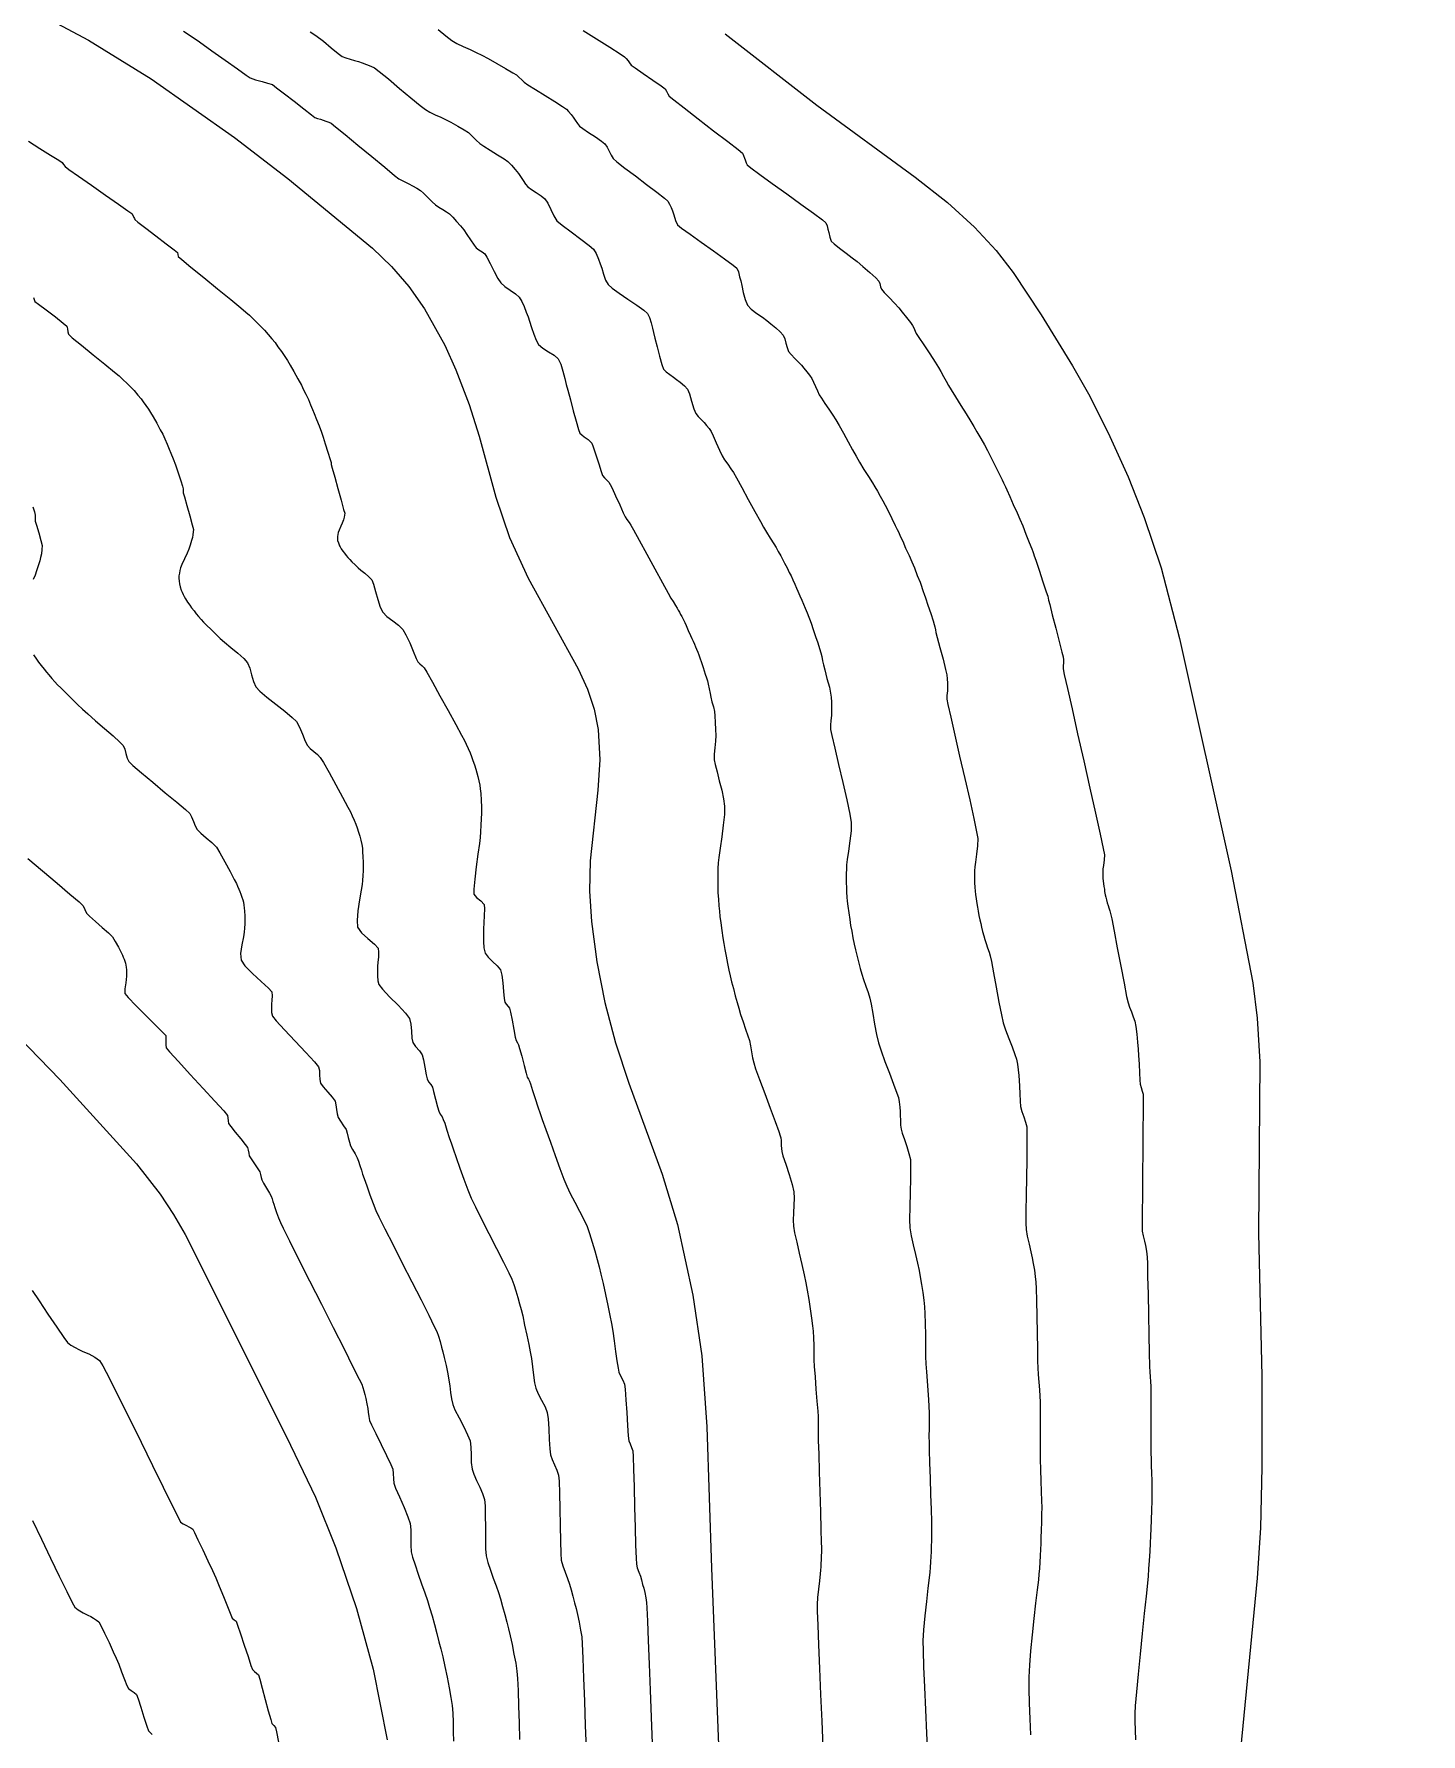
# Model space of a CAD drawing. Extents: x 27 to 849, y 0 to 853.
# Drawn here: x 370.2 to 456, y 203.5 to 308.7 of the extents above; entities that cross this region are included whole.
import ezdxf

# ---------------------------------------------------------------- set-up
doc = ezdxf.new("R2010")
doc.units = 0
doc.header["$LTSCALE"] = 2
doc.layers.add('Curva 1 m', color=5, linetype='Continuous')
doc.layers.add('Curva Mestra', color=1, linetype='Continuous')

msp = doc.modelspace()

# ---------------------------------------------------------------- linework, layer by layer
at = {"extrusion": (-0.049704, 0.050571, 0.997483), "elevation": -45.88}
msp.add_lwpolyline([(-371.68, 250.55), (-374.36, -58.63), (-849.75, -54.52), (-847.07, 254.67)], close=True, dxfattribs=at)
at = {"layer": 'Curva 1 m', "linetype": 'Continuous', "lineweight": -3}
for points, elevation in [([(379.45, 308.89), (379.81, 308.67), (380.44, 308.23), (381.22, 307.68), (382.04, 307.09), (382.79, 306.56), (383.34, 306.16), (383.58, 306), (383.74, 305.93), (383.92, 305.88), (384.08, 305.83), (384.32, 305.77), (384.66, 305.68), (384.96, 305.58), (385.22, 305.39), (385.71, 305.02), (386.31, 304.55), (386.9, 304.08), (387.37, 303.71), (387.59, 303.55), (387.75, 303.49), (387.93, 303.44), (388.09, 303.39), (388.26, 303.33), (388.44, 303.26), (388.59, 303.19), (388.86, 302.98), (389.45, 302.5), (390.25, 301.84), (391.11, 301.13), (391.91, 300.47), (392.51, 299.97), (392.78, 299.75), (392.98, 299.65), (393.2, 299.54), (393.4, 299.45), (393.62, 299.33), (393.89, 299.18), (394.12, 299.04), (394.31, 298.87), (394.57, 298.6), (394.84, 298.33), (395.05, 298.14), (395.25, 298), (395.49, 297.86), (395.73, 297.72), (395.92, 297.58), (396.12, 297.39), (396.35, 297.12), (396.59, 296.84), (396.79, 296.59), (396.98, 296.32), (397.21, 295.98), (397.43, 295.66), (397.57, 295.48), (397.73, 295.36), (397.93, 295.23), (398.09, 295.11), (398.22, 294.9), (398.42, 294.51), (398.67, 294.03), (398.91, 293.59), (399.09, 293.31), (399.34, 293.09), (399.67, 292.87), (399.99, 292.64), (400.22, 292.43), (400.38, 292.17), (400.53, 291.85), (400.66, 291.51), (400.77, 291.22), (400.87, 290.94), (400.99, 290.56), (401.13, 290.15), (401.28, 289.77), (401.42, 289.51), (401.68, 289.28), (402.04, 289.06), (402.39, 288.84), (402.64, 288.61), (402.8, 288.29), (402.93, 287.86), (403.04, 287.41), (403.13, 287.03), (403.23, 286.67), (403.39, 286.09), (403.57, 285.41), (403.75, 284.76), (403.89, 284.25), (403.97, 284.02), (404.09, 283.91), (404.24, 283.8), (404.37, 283.71), (404.48, 283.62), (404.61, 283.51), (404.71, 283.4), (404.8, 283.17), (404.96, 282.68), (405.14, 282.12), (405.3, 281.64), (405.38, 281.4), (405.51, 281.25), (405.65, 281.12), (405.76, 280.98), (405.86, 280.84), (405.97, 280.62), (406.18, 280.15), (406.44, 279.59), (406.66, 279.1), (406.78, 278.84), (406.89, 278.68), (407.02, 278.49), (407.13, 278.32), (407.29, 278.04), (407.64, 277.4), (408.11, 276.54), (408.62, 275.62), (409.09, 274.76), (409.44, 274.12), (409.6, 273.82), (409.74, 273.6), (409.89, 273.36), (410, 273.19), (410.06, 273.07), (410.14, 272.94), (410.21, 272.81), (410.28, 272.67), (410.38, 272.48), (410.46, 272.31), (410.55, 272.12), (410.68, 271.81), (410.82, 271.51), (410.91, 271.31), (410.98, 271.16), (411.06, 270.97), (411.13, 270.81), (411.19, 270.66), (411.27, 270.47), (411.33, 270.31), (411.39, 270.13), (411.5, 269.83), (411.6, 269.52), (411.67, 269.31), (411.73, 269.12), (411.81, 268.89), (411.87, 268.69), (411.92, 268.5), (411.97, 268.21), (412.03, 267.92), (412.07, 267.69), (412.15, 267.41), (412.24, 267.09), (412.3, 266.81), (412.33, 266.54), (412.35, 266.13), (412.37, 265.68), (412.38, 265.31), (412.36, 264.97), (412.32, 264.56), (412.29, 264.16), (412.29, 263.81), (412.34, 263.52), (412.46, 263.07), (412.6, 262.52), (412.75, 261.94), (412.87, 261.39), (412.93, 260.94), (412.92, 260.44), (412.85, 259.78), (412.76, 259.05), (412.66, 258.35), (412.58, 257.78), (412.54, 257.44), (412.52, 257.09), (412.51, 256.69), (412.51, 256.29), (412.51, 255.94), (412.52, 255.59), (412.55, 255.19), (412.58, 254.79), (412.61, 254.44), (412.64, 254.13), (412.69, 253.72), (412.76, 253.26), (412.82, 252.81), (412.88, 252.44), (412.94, 252.08), (413.02, 251.66), (413.11, 251.22), (413.2, 250.8), (413.27, 250.44), (413.36, 250.08), (413.47, 249.66), (413.58, 249.22), (413.7, 248.8), (413.8, 248.44), (413.92, 248.06), (414.08, 247.61), (414.23, 247.15), (414.37, 246.74), (414.46, 246.44), (414.53, 246.12), (414.59, 245.75), (414.66, 245.37), (414.73, 245.06), (414.85, 244.7), (415.09, 244.03), (415.41, 243.17), (415.75, 242.26), (416.05, 241.43), (416.28, 240.82), (416.37, 240.56), (416.4, 240.42), (416.42, 240.26), (416.43, 240.12), (416.43, 239.96), (416.44, 239.76), (416.46, 239.58), (416.54, 239.32), (416.71, 238.8), (416.92, 238.16), (417.11, 237.54), (417.21, 237.08), (417.24, 236.7), (417.22, 236.26), (417.2, 235.79), (417.18, 235.34), (417.2, 234.96), (417.26, 234.56), (417.39, 233.98), (417.55, 233.3), (417.71, 232.6), (417.86, 231.96), (417.96, 231.46), (418.04, 231), (418.13, 230.43), (418.23, 229.84), (418.31, 229.27), (418.37, 228.79), (418.41, 228.46), (418.43, 228.05), (418.44, 227.58), (418.44, 227.1), (418.45, 226.69), (418.48, 226.29), (418.53, 225.64), (418.58, 224.88), (418.64, 224.13), (418.69, 223.52), (418.71, 223.19), (418.71, 222.93), (418.71, 222.63), (418.71, 222.32), (418.71, 222.06), (418.72, 221.69), (418.75, 220.87), (418.78, 219.77), (418.82, 218.53), (418.86, 217.29), (418.89, 216.2), (418.91, 215.41), (418.92, 215.06), (418.92, 214.82), (418.91, 214.54), (418.9, 214.31), (418.89, 214.12), (418.88, 213.89), (418.86, 213.69), (418.84, 213.46), (418.79, 213.03), (418.73, 212.51), (418.68, 211.99), (418.66, 211.56), (418.66, 211.15), (418.69, 210.28), (418.74, 209.06), (418.8, 207.6), (418.87, 205.99), (418.94, 204.34), (419, 202.75)], 36), ([(387.3, 308.85), (387.64, 308.62), (388.11, 308.26), (388.6, 307.86), (389.02, 307.51), (389.28, 307.33), (389.5, 307.24), (389.77, 307.15), (390.04, 307.08), (390.28, 307.01), (390.51, 306.93), (390.78, 306.83), (391.05, 306.72), (391.28, 306.62), (391.57, 306.39), (392.13, 305.93), (392.82, 305.35), (393.52, 304.76), (394.09, 304.29), (394.42, 304.04), (394.69, 303.88), (395.03, 303.72), (395.37, 303.57), (395.66, 303.43), (395.99, 303.25), (396.42, 303.01), (396.82, 302.78), (397.09, 302.61), (397.32, 302.4), (397.57, 302.14), (397.79, 301.93), (398.03, 301.77), (398.43, 301.52), (398.89, 301.24), (399.29, 300.99), (399.53, 300.83), (399.75, 300.6), (399.98, 300.33), (400.18, 300.08), (400.31, 299.89), (400.46, 299.66), (400.61, 299.43), (400.76, 299.25), (400.98, 299.09), (401.28, 298.9), (401.58, 298.71), (401.81, 298.51), (401.99, 298.24), (402.17, 297.86), (402.37, 297.47), (402.56, 297.16), (402.88, 296.88), (403.43, 296.47), (404.03, 296.02), (404.55, 295.63), (404.82, 295.4), (404.98, 295.13), (405.12, 294.79), (405.24, 294.49), (405.33, 294.23), (405.44, 293.86), (405.57, 293.49), (405.72, 293.21), (405.97, 293), (406.41, 292.68), (406.95, 292.31), (407.5, 291.94), (407.93, 291.62), (408.16, 291.42), (408.28, 291.17), (408.38, 290.85), (408.46, 290.52), (408.53, 290.24), (408.62, 289.9), (408.75, 289.37), (408.9, 288.78), (409.05, 288.27), (409.16, 287.98), (409.32, 287.81), (409.54, 287.64), (409.77, 287.48), (409.96, 287.35), (410.18, 287.17), (410.44, 286.95), (410.63, 286.74), (410.75, 286.45), (410.89, 285.99), (411.03, 285.52), (411.14, 285.24), (411.29, 285.05), (411.5, 284.84), (411.67, 284.67), (411.81, 284.5), (411.97, 284.3), (412.09, 284.12), (412.22, 283.86), (412.41, 283.42), (412.62, 282.96), (412.78, 282.62), (412.93, 282.38), (413.12, 282.1), (413.32, 281.82), (413.47, 281.58), (413.66, 281.25), (413.99, 280.65), (414.39, 279.91), (414.8, 279.17), (415.14, 278.55), (415.33, 278.2), (415.52, 277.89), (415.75, 277.52), (415.97, 277.17), (416.11, 276.94), (416.25, 276.7), (416.4, 276.43), (416.53, 276.19), (416.64, 275.98), (416.79, 275.69), (416.93, 275.4), (417.04, 275.19), (417.15, 274.95), (417.27, 274.68), (417.37, 274.44), (417.46, 274.24), (417.59, 273.96), (417.71, 273.68), (417.82, 273.44), (417.92, 273.2), (418.03, 272.91), (418.14, 272.64), (418.22, 272.44), (418.3, 272.2), (418.39, 271.93), (418.47, 271.69), (418.56, 271.44), (418.69, 271.06), (418.81, 270.69), (418.89, 270.44), (418.94, 270.2), (418.99, 269.93), (419.04, 269.69), (419.12, 269.37), (419.26, 268.85), (419.41, 268.31), (419.49, 267.94), (419.52, 267.68), (419.54, 267.38), (419.55, 267.08), (419.55, 266.81), (419.54, 266.55), (419.51, 266.25), (419.48, 265.95), (419.48, 265.69), (419.56, 265.31), (419.74, 264.54), (419.98, 263.52), (420.25, 262.4), (420.49, 261.33), (420.68, 260.46), (420.76, 259.94), (420.75, 259.43), (420.68, 258.8), (420.59, 258.17), (420.51, 257.64), (420.47, 257.31), (420.46, 257.06), (420.45, 256.75), (420.45, 256.45), (420.45, 256.19), (420.46, 255.93), (420.47, 255.63), (420.5, 255.32), (420.52, 255.06), (420.56, 254.76), (420.61, 254.35), (420.67, 253.93), (420.72, 253.56), (420.79, 253.22), (420.86, 252.81), (420.95, 252.41), (421.02, 252.06), (421.11, 251.72), (421.21, 251.31), (421.32, 250.91), (421.42, 250.56), (421.53, 250.22), (421.67, 249.82), (421.81, 249.41), (421.91, 249.06), (421.99, 248.69), (422.09, 248.12), (422.2, 247.47), (422.33, 246.82), (422.45, 246.3), (422.61, 245.81), (422.84, 245.15), (423.12, 244.42), (423.38, 243.74), (423.58, 243.2), (423.68, 242.92), (423.73, 242.65), (423.77, 242.33), (423.79, 242.05), (423.8, 241.82), (423.81, 241.53), (423.82, 241.22), (423.85, 240.97), (423.92, 240.71), (424.05, 240.33), (424.2, 239.89), (424.33, 239.46), (424.42, 239.09), (424.43, 238.65), (424.43, 237.92), (424.4, 237.05), (424.38, 236.16), (424.37, 235.38), (424.39, 234.86), (424.47, 234.37), (424.59, 233.8), (424.73, 233.21), (424.87, 232.67), (424.96, 232.23), (425.03, 231.83), (425.11, 231.36), (425.19, 230.86), (425.25, 230.39), (425.3, 229.98), (425.32, 229.56), (425.34, 228.95), (425.35, 228.25), (425.35, 227.54), (425.36, 226.9), (425.38, 226.44), (425.41, 225.96), (425.45, 225.39), (425.5, 224.8), (425.54, 224.25), (425.57, 223.81), (425.58, 223.41), (425.58, 222.94), (425.58, 222.44), (425.57, 221.97), (425.58, 221.56), (425.59, 221.11), (425.61, 220.33), (425.64, 219.37), (425.67, 218.36), (425.7, 217.43), (425.73, 216.7), (425.73, 216.31), (425.73, 215.96), (425.72, 215.54), (425.71, 215.13), (425.7, 214.81), (425.68, 214.53), (425.66, 214.19), (425.64, 213.85), (425.62, 213.56), (425.58, 213.21), (425.51, 212.57), (425.41, 211.74), (425.32, 210.85), (425.24, 210), (425.2, 209.31), (425.21, 208.71), (425.24, 207.71), (425.29, 206.45), (425.35, 205.05), (425.41, 203.61), (425.48, 202.27)], 37), ([(395.22, 308.99), (395.69, 308.59), (396.05, 308.32), (396.37, 308.13), (396.76, 307.94), (397.18, 307.75), (397.57, 307.57), (397.91, 307.41), (398.31, 307.19), (398.84, 306.89), (399.38, 306.58), (399.83, 306.32), (400.06, 306.18), (400.21, 306.04), (400.38, 305.87), (400.53, 305.73), (400.76, 305.57), (401.24, 305.27), (401.83, 304.9), (402.43, 304.53), (402.91, 304.22), (403.14, 304.07), (403.28, 303.92), (403.44, 303.74), (403.57, 303.57), (403.69, 303.39), (403.82, 303.18), (403.96, 303.02), (404.15, 302.87), (404.52, 302.63), (404.94, 302.35), (405.31, 302.09), (405.53, 301.91), (405.66, 301.72), (405.78, 301.47), (405.91, 301.21), (406.03, 301.01), (406.27, 300.81), (406.76, 300.42), (407.41, 299.93), (408.1, 299.41), (408.74, 298.92), (409.21, 298.55), (409.42, 298.37), (409.53, 298.19), (409.62, 297.97), (409.7, 297.77), (409.78, 297.52), (409.89, 297.18), (410.02, 296.91), (410.27, 296.71), (410.79, 296.33), (411.49, 295.83), (412.24, 295.3), (412.93, 294.81), (413.45, 294.42), (413.68, 294.23), (413.79, 294), (413.86, 293.7), (413.93, 293.44), (413.99, 293.16), (414.08, 292.73), (414.2, 292.28), (414.35, 291.94), (414.58, 291.69), (414.92, 291.43), (415.27, 291.19), (415.54, 290.99), (415.79, 290.78), (416.09, 290.54), (416.37, 290.29), (416.55, 290.08), (416.65, 289.86), (416.72, 289.59), (416.8, 289.31), (416.89, 289.08), (417.05, 288.88), (417.27, 288.64), (417.5, 288.41), (417.68, 288.22), (417.84, 288.04), (418.02, 287.82), (418.19, 287.6), (418.32, 287.4), (418.43, 287.18), (418.55, 286.91), (418.67, 286.63), (418.78, 286.4), (418.92, 286.18), (419.13, 285.86), (419.38, 285.5), (419.62, 285.14), (419.82, 284.84), (420.02, 284.49), (420.28, 284.01), (420.57, 283.48), (420.84, 282.98), (421.06, 282.59), (421.28, 282.22), (421.55, 281.78), (421.83, 281.34), (422.07, 280.95), (422.23, 280.69), (422.38, 280.43), (422.55, 280.13), (422.72, 279.83), (422.86, 279.56), (423.04, 279.22), (423.28, 278.75), (423.49, 278.31), (423.61, 278.06), (423.69, 277.91), (423.77, 277.72), (423.84, 277.56), (423.95, 277.33), (424.13, 276.91), (424.34, 276.45), (424.51, 276.06), (424.67, 275.68), (424.85, 275.22), (425.02, 274.8), (425.11, 274.56), (425.16, 274.41), (425.22, 274.22), (425.28, 274.06), (425.36, 273.83), (425.51, 273.39), (425.68, 272.87), (425.83, 272.42), (425.9, 272.19), (425.94, 272.03), (425.97, 271.85), (426, 271.69), (426.08, 271.38), (426.25, 270.77), (426.44, 270.04), (426.6, 269.4), (426.68, 269.06), (426.7, 268.83), (426.72, 268.55), (426.72, 268.31), (426.71, 268.08), (426.68, 267.8), (426.67, 267.56), (426.74, 267.23), (426.92, 266.45), (427.17, 265.34), (427.47, 264.04), (427.79, 262.66), (428.09, 261.34), (428.34, 260.19), (428.52, 259.35), (428.59, 258.94), (428.58, 258.5), (428.51, 257.97), (428.44, 257.48), (428.4, 257.19), (428.39, 256.95), (428.38, 256.68), (428.38, 256.44), (428.39, 256.2), (428.41, 255.93), (428.43, 255.69), (428.46, 255.49), (428.49, 255.21), (428.53, 254.93), (428.57, 254.69), (428.61, 254.46), (428.66, 254.19), (428.72, 253.92), (428.77, 253.69), (428.82, 253.46), (428.89, 253.19), (428.97, 252.92), (429.03, 252.69), (429.11, 252.46), (429.2, 252.19), (429.29, 251.92), (429.36, 251.69), (429.43, 251.33), (429.56, 250.63), (429.73, 249.74), (429.9, 248.83), (430.05, 248.04), (430.17, 247.54), (430.31, 247.1), (430.51, 246.58), (430.71, 246.05), (430.89, 245.59), (430.99, 245.29), (431.04, 244.99), (431.09, 244.64), (431.13, 244.28), (431.15, 243.98), (431.17, 243.63), (431.19, 243.16), (431.21, 242.7), (431.24, 242.36), (431.32, 242.06), (431.44, 241.73), (431.55, 241.4), (431.62, 241.11), (431.63, 240.75), (431.63, 240.04), (431.62, 239.07), (431.6, 237.98), (431.58, 236.88), (431.57, 235.9), (431.57, 235.15), (431.58, 234.75), (431.65, 234.34), (431.76, 233.85), (431.88, 233.38), (431.96, 233), (432.02, 232.66), (432.09, 232.25), (432.15, 231.85), (432.19, 231.5), (432.2, 231.11), (432.22, 230.36), (432.24, 229.39), (432.26, 228.35), (432.28, 227.38), (432.29, 226.61), (432.31, 226.19), (432.33, 225.79), (432.37, 225.31), (432.41, 224.84), (432.43, 224.44), (432.44, 224.09), (432.44, 223.56), (432.44, 222.91), (432.44, 222.24), (432.44, 221.59), (432.44, 221.06), (432.45, 220.54), (432.47, 219.89), (432.5, 219.2), (432.52, 218.54), (432.54, 217.97), (432.55, 217.56), (432.54, 217.15), (432.53, 216.66), (432.52, 216.15), (432.5, 215.68), (432.49, 215.31), (432.47, 214.98), (432.45, 214.58), (432.42, 214.17), (432.4, 213.78), (432.37, 213.44), (432.34, 213.09), (432.26, 212.47), (432.17, 211.64), (432.06, 210.69), (431.96, 209.68), (431.86, 208.69), (431.79, 207.8), (431.75, 207.06), (431.75, 206.34), (431.77, 205.46), (431.81, 204.49), (431.86, 203.5)], 38), ([(404.18, 308.94), (405, 308.42), (405.83, 307.9), (406.47, 307.49), (406.74, 307.31), (406.85, 307.19), (406.96, 307.06), (407.05, 306.92), (407.15, 306.78), (407.39, 306.62), (407.89, 306.27), (408.49, 305.86), (409.01, 305.5), (409.25, 305.32), (409.34, 305.18), (409.42, 305.01), (409.5, 304.87), (409.78, 304.64), (410.43, 304.14), (411.3, 303.46), (412.25, 302.73), (413.12, 302.06), (413.76, 301.56), (414.03, 301.35), (414.1, 301.2), (414.16, 301.04), (414.2, 300.92), (414.26, 300.75), (414.33, 300.62), (414.55, 300.44), (415.11, 300.03), (415.88, 299.47), (416.77, 298.83), (417.65, 298.19), (418.42, 297.62), (418.98, 297.22), (419.2, 297.04), (419.27, 296.85), (419.32, 296.65), (419.37, 296.44), (419.44, 296.14), (419.53, 295.89), (419.71, 295.73), (420.04, 295.47), (420.44, 295.16), (420.83, 294.87), (421.13, 294.63), (421.48, 294.33), (421.91, 293.95), (422.28, 293.62), (422.47, 293.42), (422.53, 293.27), (422.58, 293.08), (422.64, 292.92), (422.8, 292.73), (423.11, 292.41), (423.44, 292.06), (423.7, 291.78), (423.92, 291.5), (424.19, 291.17), (424.42, 290.87), (424.55, 290.68), (424.63, 290.53), (424.71, 290.34), (424.78, 290.18), (424.94, 289.94), (425.25, 289.48), (425.62, 288.92), (425.96, 288.41), (426.16, 288.09), (426.31, 287.84), (426.47, 287.53), (426.64, 287.23), (426.78, 286.97), (426.94, 286.71), (427.21, 286.27), (427.54, 285.74), (427.87, 285.21), (428.16, 284.74), (428.34, 284.44), (428.54, 284.1), (428.77, 283.69), (429, 283.29), (429.19, 282.94), (429.37, 282.58), (429.63, 282.08), (429.89, 281.55), (430.1, 281.13), (430.19, 280.94), (430.25, 280.82), (430.31, 280.69), (430.39, 280.51), (430.57, 280.11), (430.79, 279.61), (431.02, 279.1), (431.2, 278.69), (431.37, 278.28), (431.57, 277.77), (431.77, 277.26), (431.93, 276.87), (432, 276.69), (432.04, 276.57), (432.08, 276.44), (432.18, 276.16), (432.38, 275.55), (432.62, 274.83), (432.83, 274.21), (432.92, 273.94), (432.95, 273.82), (432.97, 273.69), (433.04, 273.42), (433.2, 272.78), (433.42, 271.96), (433.63, 271.13), (433.8, 270.48), (433.87, 270.19), (433.89, 270), (433.89, 269.81), (433.88, 269.63), (433.87, 269.44), (433.94, 269.1), (434.14, 268.23), (434.42, 266.96), (434.77, 265.42), (435.15, 263.74), (435.52, 262.06), (435.87, 260.51), (436.16, 259.22), (436.35, 258.32), (436.43, 257.94), (436.41, 257.63), (436.36, 257.28), (436.33, 257.06), (436.32, 256.88), (436.32, 256.69), (436.33, 256.5), (436.35, 256.31), (436.36, 256.17), (436.39, 255.98), (436.42, 255.81), (436.44, 255.66), (436.48, 255.47), (436.51, 255.31), (436.55, 255.16), (436.6, 254.97), (436.65, 254.81), (436.7, 254.66), (436.76, 254.48), (436.81, 254.31), (436.88, 253.98), (437.02, 253.21), (437.22, 252.18), (437.44, 251.04), (437.64, 249.99), (437.8, 249.18), (437.89, 248.78), (437.97, 248.52), (438.09, 248.22), (438.21, 247.92), (438.3, 247.65), (438.36, 247.32), (438.42, 246.84), (438.47, 246.34), (438.52, 245.91), (438.54, 245.52), (438.57, 244.99), (438.59, 244.45), (438.62, 243.99), (438.63, 243.74), (438.69, 243.54), (438.77, 243.32), (438.82, 243.12), (438.83, 242.79), (438.82, 242.01), (438.81, 240.9), (438.8, 239.59), (438.79, 238.22), (438.78, 236.91), (438.77, 235.79), (438.76, 235), (438.77, 234.65), (438.82, 234.36), (438.9, 234.04), (438.96, 233.77), (439, 233.54), (439.04, 233.26), (439.07, 233.02), (439.08, 232.67), (439.1, 231.86), (439.13, 230.76), (439.15, 229.49), (439.18, 228.23), (439.2, 227.12), (439.22, 226.3), (439.23, 225.94), (439.25, 225.66), (439.28, 225.34), (439.3, 225.06), (439.3, 224.77), (439.3, 224.15), (439.3, 223.34), (439.3, 222.46), (439.3, 221.62), (439.3, 220.95), (439.31, 220.56), (439.32, 220.16), (439.33, 219.69), (439.35, 219.22), (439.36, 218.81), (439.36, 218.48), (439.35, 217.98), (439.33, 217.39), (439.32, 216.79), (439.3, 216.24), (439.28, 215.81), (439.26, 215.36), (439.23, 214.84), (439.2, 214.29), (439.16, 213.77), (439.13, 213.31), (439.08, 212.88), (439, 212.07), (438.89, 211), (438.77, 209.77), (438.63, 208.48), (438.51, 207.24), (438.4, 206.15), (438.33, 205.3), (438.3, 204.81), (438.3, 204.34), (438.32, 203.78), (438.35, 203.19)], 39), ([(369.86, 302.08), (370.56, 301.64), (371.23, 301.22), (371.74, 300.9), (371.95, 300.76), (372.04, 300.63), (372.13, 300.51), (372.37, 300.33), (372.97, 299.92), (373.76, 299.36), (374.63, 298.75), (375.43, 298.19), (376.02, 297.78), (376.26, 297.61), (376.34, 297.47), (376.39, 297.36), (376.42, 297.29), (376.44, 297.23), (376.64, 297.08), (377.12, 296.71), (377.75, 296.23), (378.39, 295.74), (378.88, 295.37), (379.08, 295.2), (379.1, 295.08), (379.13, 294.95), (379.35, 294.76), (379.92, 294.29), (380.71, 293.65), (381.57, 292.95), (382.38, 292.29), (383, 291.77), (383.32, 291.51), (383.54, 291.31), (383.79, 291.07), (384.04, 290.83), (384.25, 290.61), (384.46, 290.39), (384.69, 290.12), (384.92, 289.85), (385.12, 289.62), (385.3, 289.37), (385.51, 289.07), (385.72, 288.77), (385.9, 288.51), (386.06, 288.23), (386.28, 287.83), (386.53, 287.39), (386.75, 286.98), (386.89, 286.7), (387.03, 286.43), (387.18, 286.1), (387.32, 285.78), (387.44, 285.49), (387.55, 285.23), (387.69, 284.87), (387.84, 284.47), (387.99, 284.09), (388.1, 283.78), (388.23, 283.36), (388.39, 282.84), (388.53, 282.39), (388.59, 282.2), (388.59, 282.14), (388.59, 282.08), (388.65, 281.85), (388.81, 281.3), (389.01, 280.59), (389.21, 279.87), (389.36, 279.3), (389.43, 279.07), (389.42, 278.94), (389.4, 278.82), (389.35, 278.66), (389.28, 278.46), (389.2, 278.27), (389.09, 278.02), (389.03, 277.87), (389, 277.75), (388.98, 277.63), (388.98, 277.51), (388.99, 277.38), (389.04, 277.24), (389.08, 277.12), (389.11, 277.05), (389.14, 276.99), (389.21, 276.87), (389.31, 276.72), (389.41, 276.59), (389.51, 276.46), (389.63, 276.33), (389.74, 276.2), (389.87, 276.07), (390.08, 275.87), (390.26, 275.69), (390.43, 275.55), (390.67, 275.36), (390.92, 275.14), (391.1, 274.94), (391.21, 274.67), (391.34, 274.23), (391.48, 273.73), (391.63, 273.26), (391.78, 272.94), (392.04, 272.68), (392.4, 272.41), (392.76, 272.14), (393.03, 271.88), (393.22, 271.55), (393.45, 271.06), (393.67, 270.53), (393.85, 270.09), (393.96, 269.88), (394.08, 269.76), (394.23, 269.63), (394.35, 269.51), (394.51, 269.24), (394.86, 268.62), (395.32, 267.78), (395.83, 266.86), (396.3, 266), (396.65, 265.34), (396.83, 265.01), (396.94, 264.78), (397.06, 264.51), (397.18, 264.24), (397.28, 264.01), (397.36, 263.78), (397.46, 263.51), (397.55, 263.24), (397.61, 263.01), (397.67, 262.78), (397.73, 262.52), (397.78, 262.25), (397.81, 262.01), (397.84, 261.72), (397.87, 261.31), (397.89, 260.88), (397.89, 260.51), (397.88, 260.17), (397.86, 259.76), (397.83, 259.36), (397.8, 259.01), (397.76, 258.63), (397.67, 257.98), (397.57, 257.19), (397.47, 256.42), (397.42, 255.82), (397.41, 255.51), (397.59, 255.3), (397.86, 255.08), (398.05, 254.86), (398.08, 254.59), (398.06, 254.18), (398.03, 253.73), (398.02, 253.36), (398.02, 253), (398.02, 252.58), (398.04, 252.18), (398.11, 251.86), (398.3, 251.61), (398.58, 251.34), (398.87, 251.07), (399.06, 250.82), (399.14, 250.49), (399.21, 250.01), (399.26, 249.48), (399.3, 249.04), (399.34, 248.82), (399.42, 248.69), (399.54, 248.56), (399.63, 248.44), (399.69, 248.2), (399.79, 247.71), (399.89, 247.14), (399.98, 246.66), (400.03, 246.44), (400.11, 246.31), (400.19, 246.19), (400.25, 245.96), (400.38, 245.48), (400.53, 244.9), (400.66, 244.42), (400.72, 244.19), (400.79, 244.06), (400.86, 243.94), (400.92, 243.76), (401.05, 243.36), (401.22, 242.86), (401.38, 242.35), (401.52, 241.94), (401.65, 241.56), (401.87, 240.94), (402.15, 240.16), (402.45, 239.33), (402.74, 238.54), (402.99, 237.88), (403.16, 237.44), (403.38, 236.98), (403.66, 236.45), (403.95, 235.9), (404.22, 235.38), (404.42, 234.94), (404.58, 234.5), (404.74, 233.98), (404.91, 233.43), (405.05, 232.9), (405.17, 232.44), (405.28, 232), (405.42, 231.41), (405.57, 230.74), (405.71, 230.05), (405.84, 229.43), (405.94, 228.94), (406.02, 228.46), (406.1, 227.86), (406.19, 227.22), (406.27, 226.63), (406.34, 226.18), (406.39, 225.94), (406.5, 225.7), (406.64, 225.43), (406.74, 225.19), (406.78, 224.87), (406.83, 224.23), (406.88, 223.43), (406.93, 222.63), (406.97, 221.99), (407, 221.69), (407.08, 221.49), (407.18, 221.27), (407.25, 221.06), (407.27, 220.72), (407.3, 219.93), (407.33, 218.83), (407.36, 217.58), (407.39, 216.32), (407.42, 215.22), (407.45, 214.42), (407.47, 214.06), (407.53, 213.82), (407.63, 213.55), (407.72, 213.31), (407.79, 213.08), (407.86, 212.8), (407.93, 212.56), (407.99, 212.3), (408.05, 211.98), (408.1, 211.69), (408.12, 211.35), (408.15, 210.53), (408.2, 209.33), (408.26, 207.87), (408.32, 206.25), (408.39, 204.58), (408.45, 202.96)], 34), ([(370.17, 292.41), (370.22, 292.28), (370.27, 292.16), (370.48, 291.99), (370.96, 291.64), (371.53, 291.21), (372.02, 290.83), (372.25, 290.64), (372.29, 290.48), (372.3, 290.29), (372.34, 290.14), (372.58, 289.92), (373.14, 289.46), (373.86, 288.87), (374.6, 288.28), (375.19, 287.8), (375.48, 287.56), (375.71, 287.35), (375.97, 287.1), (376.18, 286.88), (376.4, 286.65), (376.63, 286.38), (376.83, 286.14), (376.97, 285.95), (377.13, 285.73), (377.29, 285.5), (377.42, 285.3), (377.58, 285.03), (377.8, 284.63), (378.02, 284.23), (378.17, 283.95), (378.3, 283.66), (378.45, 283.33), (378.58, 283.04), (378.68, 282.78), (378.82, 282.43), (378.96, 282.06), (379.07, 281.76), (379.17, 281.45), (379.29, 281.07), (379.39, 280.74), (379.44, 280.57), (379.44, 280.45), (379.44, 280.33), (379.51, 280.08), (379.66, 279.55), (379.85, 278.9), (380, 278.35), (380.07, 278.07), (380.06, 277.91), (380.04, 277.73), (380.01, 277.57), (379.95, 277.37), (379.86, 277.09), (379.78, 276.85), (379.68, 276.6), (379.52, 276.24), (379.36, 275.89), (379.28, 275.68), (379.23, 275.53), (379.2, 275.35), (379.17, 275.2), (379.17, 275.04), (379.18, 274.86), (379.2, 274.7), (379.25, 274.52), (379.32, 274.31), (379.37, 274.18), (379.43, 274.04), (379.5, 273.91), (379.58, 273.78), (379.71, 273.57), (379.84, 273.38), (379.96, 273.21), (380.11, 273.02), (380.25, 272.85), (380.39, 272.68), (380.55, 272.49), (380.7, 272.33), (380.88, 272.15), (381.16, 271.87), (381.47, 271.57), (381.73, 271.32), (381.99, 271.09), (382.38, 270.77), (382.81, 270.42), (383.18, 270.08), (383.42, 269.82), (383.56, 269.49), (383.67, 269.07), (383.78, 268.65), (383.93, 268.32), (384.17, 268.07), (384.62, 267.69), (385.17, 267.26), (385.72, 266.82), (386.18, 266.44), (386.44, 266.19), (386.63, 265.84), (386.82, 265.39), (386.99, 264.97), (387.13, 264.69), (387.3, 264.51), (387.52, 264.32), (387.75, 264.14), (387.92, 263.96), (388.11, 263.65), (388.46, 263.03), (388.88, 262.27), (389.29, 261.5), (389.62, 260.89), (389.78, 260.59), (389.89, 260.35), (390.01, 260.08), (390.11, 259.84), (390.2, 259.6), (390.29, 259.33), (390.37, 259.09), (390.42, 258.85), (390.48, 258.58), (390.52, 258.34), (390.54, 258.12), (390.56, 257.81), (390.57, 257.49), (390.58, 257.21), (390.57, 256.95), (390.55, 256.65), (390.53, 256.35), (390.51, 256.09), (390.45, 255.74), (390.35, 255.15), (390.25, 254.48), (390.19, 253.87), (390.22, 253.46), (390.46, 253.12), (390.87, 252.75), (391.27, 252.41), (391.49, 252.16), (391.53, 251.91), (391.51, 251.61), (391.48, 251.3), (391.46, 251.03), (391.46, 250.76), (391.46, 250.45), (391.48, 250.15), (391.54, 249.91), (391.76, 249.62), (392.21, 249.16), (392.73, 248.63), (393.18, 248.14), (393.43, 247.82), (393.52, 247.47), (393.56, 247.02), (393.59, 246.6), (393.64, 246.32), (393.81, 246.07), (394.05, 245.81), (394.23, 245.57), (394.31, 245.26), (394.39, 244.79), (394.47, 244.33), (394.52, 244.07), (394.62, 243.9), (394.75, 243.73), (394.85, 243.57), (394.93, 243.29), (395.05, 242.81), (395.17, 242.34), (395.25, 242.07), (395.34, 241.9), (395.45, 241.73), (395.53, 241.56), (395.62, 241.33), (395.75, 240.91), (395.9, 240.45), (396.03, 240.06), (396.14, 239.74), (396.32, 239.21), (396.55, 238.56), (396.8, 237.87), (397.05, 237.22), (397.26, 236.69), (397.51, 236.16), (397.89, 235.4), (398.35, 234.51), (398.82, 233.58), (399.26, 232.74), (399.59, 232.07), (399.77, 231.69), (399.89, 231.36), (400.02, 230.97), (400.14, 230.55), (400.25, 230.16), (400.34, 229.81), (400.44, 229.41), (400.56, 228.84), (400.7, 228.23), (400.82, 227.64), (400.91, 227.19), (400.98, 226.77), (401.04, 226.26), (401.11, 225.74), (401.17, 225.28), (401.25, 224.94), (401.4, 224.59), (401.61, 224.19), (401.82, 223.79), (401.96, 223.44), (402.02, 223.04), (402.05, 222.43), (402.08, 221.77), (402.11, 221.18), (402.15, 220.81), (402.26, 220.52), (402.41, 220.19), (402.56, 219.86), (402.66, 219.56), (402.69, 219.19), (402.71, 218.44), (402.73, 217.48), (402.75, 216.44), (402.77, 215.47), (402.79, 214.72), (402.82, 214.31), (402.92, 213.96), (403.06, 213.56), (403.21, 213.16), (403.33, 212.81), (403.43, 212.47), (403.54, 212.07), (403.65, 211.66), (403.74, 211.31), (403.83, 210.94), (403.93, 210.47), (404.02, 209.98), (404.09, 209.56), (404.11, 209.13), (404.15, 208.23), (404.2, 207), (404.26, 205.57), (404.31, 204.08), (404.36, 202.66)], 33), ([(370.13, 279.46), (370.23, 279.15), (370.29, 278.95), (370.29, 278.76), (370.29, 278.57), (370.36, 278.32), (370.5, 277.86), (370.64, 277.37), (370.71, 277.07), (370.7, 276.83), (370.67, 276.56), (370.62, 276.33), (370.56, 276.12), (370.47, 275.82), (370.37, 275.5), (370.28, 275.24), (370.16, 274.97)], 32), ([(370.18, 270.31), (370.36, 270.04), (370.49, 269.85), (370.66, 269.64), (370.83, 269.42), (370.98, 269.24), (371.13, 269.06), (371.31, 268.85), (371.5, 268.64), (371.67, 268.46), (371.86, 268.26), (372.17, 267.95), (372.54, 267.59), (372.9, 267.23), (373.21, 266.94), (373.53, 266.65), (374.02, 266.23), (374.57, 265.76), (375.11, 265.29), (375.52, 264.91), (375.73, 264.7), (375.83, 264.48), (375.9, 264.2), (375.98, 263.92), (376.07, 263.7), (376.32, 263.46), (376.86, 263), (377.57, 262.42), (378.33, 261.78), (379.04, 261.19), (379.59, 260.73), (379.84, 260.5), (379.96, 260.28), (380.07, 260), (380.18, 259.72), (380.3, 259.5), (380.52, 259.28), (380.86, 258.99), (381.22, 258.69), (381.49, 258.41), (381.71, 258.06), (382.02, 257.51), (382.34, 256.91), (382.6, 256.41), (382.73, 256.16), (382.8, 256), (382.88, 255.82), (382.95, 255.66), (383.01, 255.5), (383.07, 255.32), (383.12, 255.16), (383.16, 255), (383.19, 254.82), (383.22, 254.66), (383.24, 254.45), (383.25, 254.16), (383.26, 253.91), (383.25, 253.67), (383.23, 253.4), (383.21, 253.16), (383.16, 252.86), (383.06, 252.36), (382.99, 251.83), (383.02, 251.41), (383.26, 251.07), (383.73, 250.6), (384.27, 250.1), (384.71, 249.68), (384.93, 249.45), (384.95, 249.22), (384.93, 248.95), (384.91, 248.7), (384.91, 248.46), (384.91, 248.18), (384.96, 247.95), (385.19, 247.67), (385.7, 247.11), (386.37, 246.41), (387.03, 245.7), (387.56, 245.12), (387.8, 244.82), (387.86, 244.6), (387.87, 244.32), (387.89, 244.04), (387.94, 243.82), (388.1, 243.58), (388.38, 243.26), (388.65, 242.94), (388.83, 242.69), (388.89, 242.46), (388.93, 242.18), (388.97, 241.91), (389.02, 241.69), (389.17, 241.45), (389.36, 241.18), (389.52, 240.94), (389.58, 240.72), (389.65, 240.44), (389.72, 240.16), (389.78, 239.94), (389.91, 239.7), (390.07, 239.43), (390.21, 239.19), (390.29, 238.98), (390.37, 238.71), (390.46, 238.43), (390.54, 238.19), (390.63, 237.91), (390.79, 237.45), (390.99, 236.91), (391.18, 236.37), (391.36, 235.94), (391.55, 235.54), (391.92, 234.79), (392.42, 233.81), (392.99, 232.68), (393.58, 231.51), (394.15, 230.4), (394.63, 229.45), (394.97, 228.76), (395.13, 228.44), (395.23, 228.16), (395.33, 227.82), (395.42, 227.48), (395.5, 227.19), (395.59, 226.83), (395.7, 226.34), (395.81, 225.83), (395.88, 225.44), (395.93, 225.09), (395.98, 224.68), (396.04, 224.28), (396.11, 223.94), (396.25, 223.6), (396.5, 223.11), (396.79, 222.56), (397.03, 222.06), (397.18, 221.69), (397.23, 221.29), (397.25, 220.82), (397.26, 220.34), (397.31, 219.94), (397.42, 219.62), (397.59, 219.24), (397.79, 218.82), (397.96, 218.42), (398.07, 218.06), (398.11, 217.67), (398.12, 217.06), (398.13, 216.35), (398.13, 215.63), (398.14, 215), (398.18, 214.56), (398.28, 214.15), (398.44, 213.68), (398.62, 213.19), (398.8, 212.72), (398.94, 212.31), (399.06, 211.91), (399.19, 211.44), (399.33, 210.95), (399.46, 210.47), (399.56, 210.06), (399.66, 209.63), (399.78, 209.08), (399.9, 208.49), (400.01, 207.93), (400.08, 207.44), (400.11, 206.99), (400.15, 206.24), (400.18, 205.28), (400.22, 204.24), (400.25, 203.2)], 32), ([(369.82, 257.71), (370.73, 256.94), (371.64, 256.18), (372.43, 255.51), (373.01, 255.02), (373.24, 254.81), (373.32, 254.65), (373.4, 254.46), (373.47, 254.31), (373.65, 254.14), (374.01, 253.82), (374.43, 253.45), (374.82, 253.1), (375.06, 252.86), (375.24, 252.58), (375.44, 252.22), (375.6, 251.9), (375.68, 251.73), (375.73, 251.61), (375.79, 251.48), (375.83, 251.36), (375.87, 251.23), (375.9, 251.11), (375.92, 250.98), (375.94, 250.82), (375.94, 250.61), (375.93, 250.42), (375.92, 250.23), (375.88, 250.01), (375.82, 249.65), (375.82, 249.36), (376.03, 249.1), (376.5, 248.61), (377.11, 248.01), (377.71, 247.42), (378.17, 246.95), (378.36, 246.75), (378.37, 246.56), (378.36, 246.37), (378.36, 246.18), (378.38, 246), (378.6, 245.74), (379.14, 245.15), (379.87, 244.35), (380.67, 243.49), (381.4, 242.69), (381.95, 242.09), (382.17, 241.82), (382.2, 241.67), (382.21, 241.48), (382.24, 241.32), (382.38, 241.13), (382.66, 240.78), (383, 240.36), (383.28, 240.01), (383.42, 239.82), (383.46, 239.66), (383.49, 239.47), (383.52, 239.32), (383.64, 239.13), (383.85, 238.82), (384.06, 238.51), (384.18, 238.32), (384.22, 238.16), (384.26, 237.97), (384.31, 237.82), (384.41, 237.62), (384.59, 237.32), (384.77, 237.01), (384.88, 236.82), (384.94, 236.66), (384.99, 236.48), (385.04, 236.32), (385.11, 236.12), (385.22, 235.81), (385.34, 235.47), (385.46, 235.19), (385.63, 234.84), (386.02, 234.05), (386.58, 232.93), (387.26, 231.59), (387.99, 230.14), (388.72, 228.7), (389.39, 227.37), (389.94, 226.26), (390.33, 225.5), (390.48, 225.19), (390.55, 224.99), (390.61, 224.77), (390.67, 224.56), (390.73, 224.31), (390.8, 223.97), (390.86, 223.69), (390.89, 223.45), (390.92, 223.18), (390.97, 222.94), (391.09, 222.67), (391.35, 222.13), (391.68, 221.45), (392.02, 220.77), (392.28, 220.23), (392.4, 219.94), (392.43, 219.66), (392.44, 219.34), (392.46, 219.06), (392.58, 218.76), (392.82, 218.22), (393.1, 217.57), (393.34, 216.98), (393.48, 216.56), (393.52, 216.17), (393.51, 215.69), (393.51, 215.22), (393.54, 214.81), (393.62, 214.49), (393.78, 214.01), (393.98, 213.44), (394.19, 212.84), (394.39, 212.28), (394.55, 211.81), (394.68, 211.37), (394.83, 210.86), (394.98, 210.32), (395.13, 209.77), (395.26, 209.26), (395.38, 208.81), (395.49, 208.33), (395.62, 207.73), (395.76, 207.07), (395.89, 206.41), (396, 205.8), (396.07, 205.31), (396.11, 204.84), (396.13, 204.29), (396.14, 203.69), (396.15, 203.11)], 31), ([(370.09, 230.98), (370.52, 230.34), (371.07, 229.52), (371.62, 228.71), (372.06, 228.07), (372.28, 227.76), (372.49, 227.61), (372.75, 227.46), (372.99, 227.34), (373.23, 227.22), (373.6, 227.06), (373.98, 226.86), (374.26, 226.66), (374.46, 226.32), (374.87, 225.53), (375.43, 224.41), (376.11, 223.06), (376.83, 221.6), (377.54, 220.15), (378.2, 218.82), (378.74, 217.72), (379.12, 216.96), (379.28, 216.66), (379.44, 216.55), (379.64, 216.44), (379.78, 216.37), (379.91, 216.3), (380.03, 216.21), (380.13, 216.02), (380.35, 215.56), (380.65, 214.94), (380.96, 214.27), (381.25, 213.66), (381.45, 213.21), (381.67, 212.7), (381.93, 212.06), (382.18, 211.43), (382.38, 210.93), (382.47, 210.71), (382.6, 210.62), (382.72, 210.53), (382.8, 210.29), (382.98, 209.75), (383.21, 209.04), (383.45, 208.34), (383.63, 207.78), (383.73, 207.53), (383.84, 207.42), (383.98, 207.31), (384.09, 207.2), (384.17, 206.95), (384.32, 206.39), (384.51, 205.69), (384.7, 204.99), (384.85, 204.44), (384.92, 204.2), (385.04, 204.08), (385.15, 203.96), (385.21, 203.68), (385.34, 203.05)], 29), ([(370.12, 216.76), (370.67, 215.61), (371.24, 214.43), (371.77, 213.31), (372.23, 212.36), (372.56, 211.68), (372.73, 211.39), (372.95, 211.22), (373.25, 211.05), (373.54, 210.9), (373.73, 210.81), (373.89, 210.71), (374.08, 210.6), (374.22, 210.48), (374.35, 210.25), (374.58, 209.78), (374.85, 209.2), (375.11, 208.64), (375.29, 208.23), (375.45, 207.86), (375.63, 207.39), (375.81, 206.93), (375.96, 206.55), (376.06, 206.36), (376.21, 206.23), (376.4, 206.11), (376.55, 205.99), (376.65, 205.72), (376.81, 205.2), (377.01, 204.58), (377.18, 204.04), (377.3, 203.74), (377.52, 203.52)], 28)]:
    msp.add_lwpolyline(points, dxfattribs=dict(at, elevation=elevation))
at = {"layer": 'Curva Mestra', "lineweight": 0}
for points, elevation in [([(371.29, 309.54), (373.59, 308.34), (377.46, 305.93), (382.62, 302.31), (385.91, 299.77), (391.15, 295.47), (392.32, 294.34), (393.4, 293.1), (394.37, 291.71), (395.62, 289.46), (396.31, 287.94), (397.12, 285.8), (397.74, 283.83), (398.78, 280.06), (399.63, 277.56), (400.78, 275.06), (403.88, 269.44), (404.44, 268.19), (404.86, 266.94), (405.11, 265.69), (405.21, 263.81), (405.09, 261.94), (404.61, 257.56), (404.57, 255.69), (404.69, 253.81), (405.03, 251.31), (405.53, 248.81), (406.19, 246.31), (407.01, 243.81), (409.07, 238.19), (410.01, 235.06), (410.96, 230.69), (411.53, 226.94), (411.84, 222.56), (412.11, 213.81), (412.73, 198.19)], 35), ([(412.97, 308.72), (418.63, 304.32), (424.72, 299.85), (426.71, 298.28), (428.39, 296.76), (429.72, 295.33), (430.78, 293.96), (432.51, 291.35), (434.46, 288.19), (435.52, 286.31), (436.77, 283.81), (437.89, 281.31), (438.89, 278.81), (439.93, 275.69), (441.06, 271.31), (444.26, 256.94), (445.6, 250.02), (445.88, 247.84), (446.03, 245.13), (445.96, 234.54), (446.16, 225.69), (446.17, 220.06), (446.07, 216.31), (445.88, 213.19), (444.84, 202.56)], 40), ([(368.63, 247.31), (371.8, 244.04), (376.54, 238.82), (378.02, 236.94), (378.84, 235.69), (379.55, 234.44), (385.83, 221.94), (387.62, 218.19), (388.89, 215.06), (390.16, 211.31), (391.19, 207.56), (392.06, 203.19)], 30)]:
    msp.add_lwpolyline(points, dxfattribs=dict(at, elevation=elevation)).dxf.unprotected_set("ltscale", 0)

doc.saveas('drawing.dxf')
